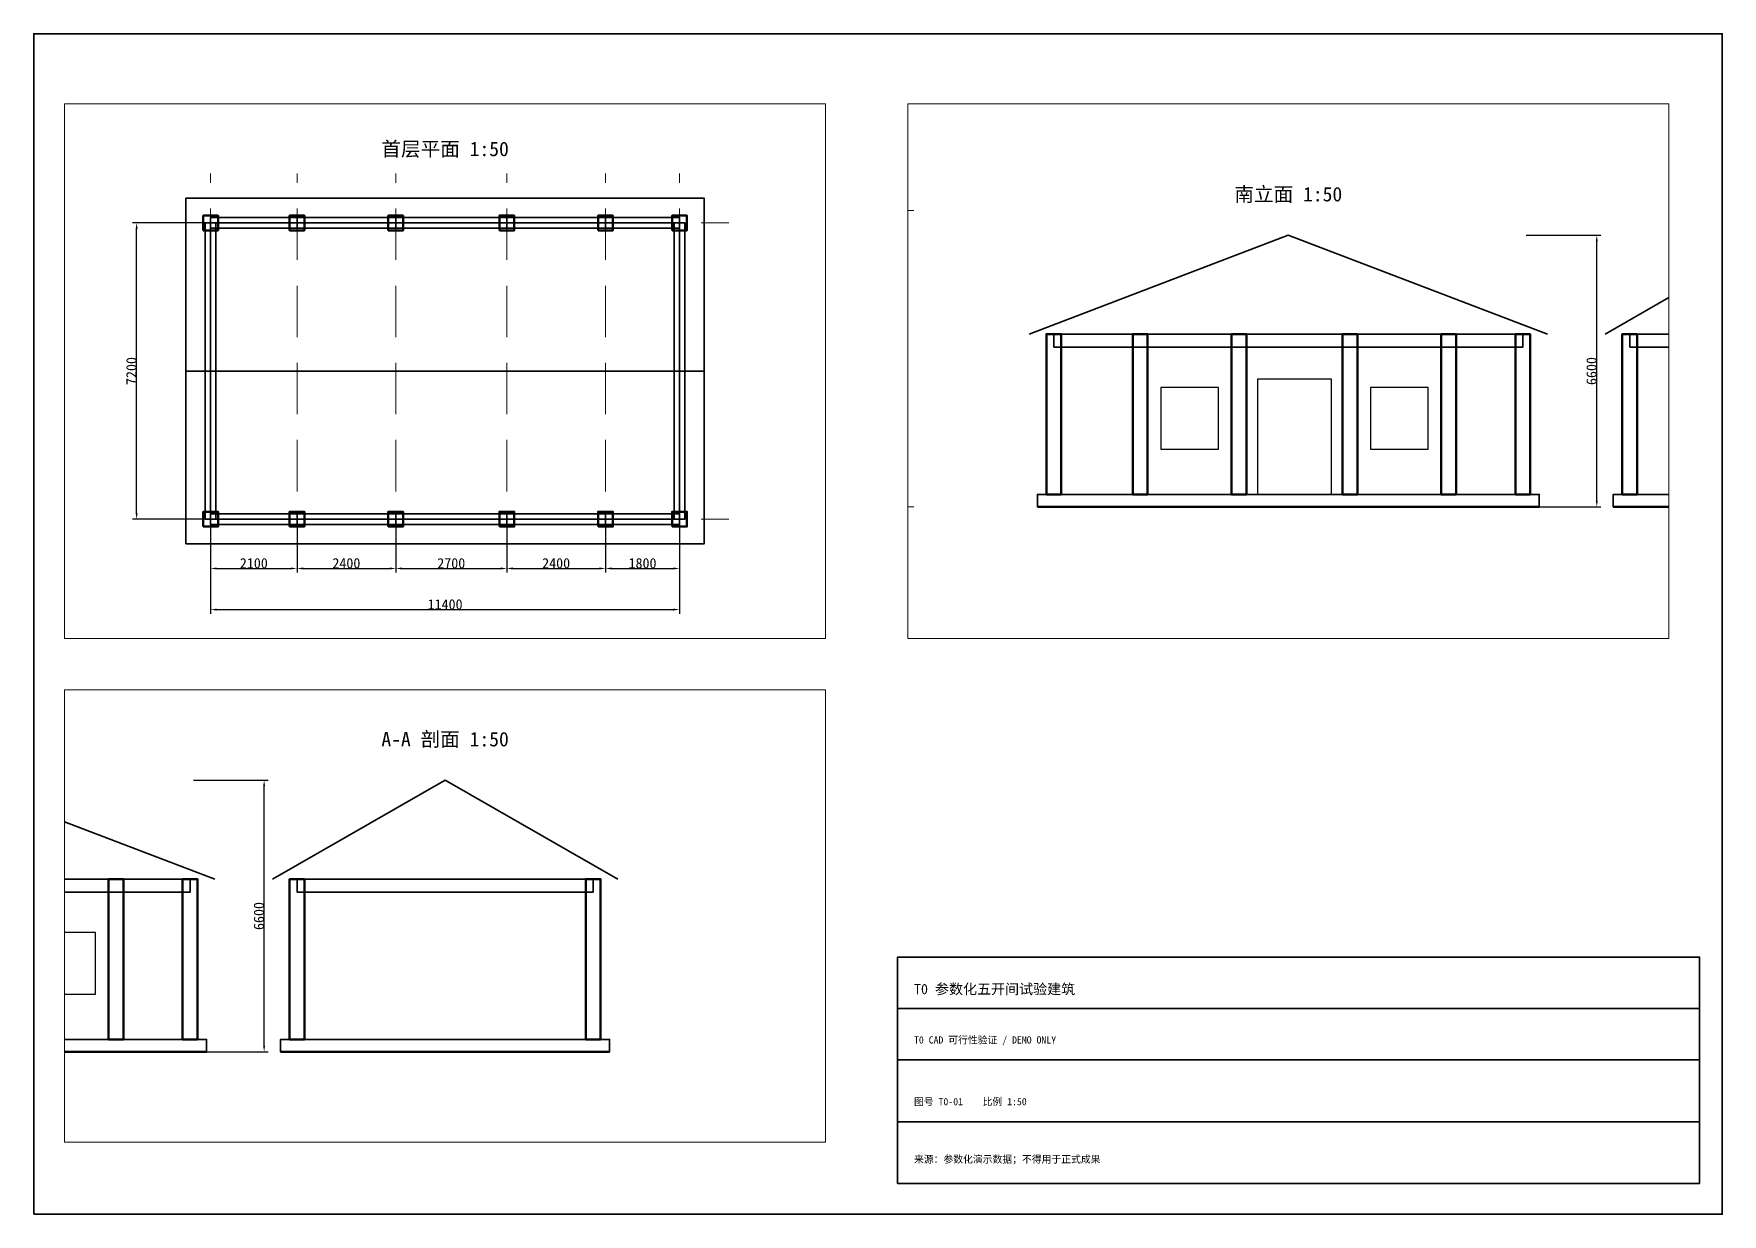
# Paper-space layout 'A1-T0' of a CAD drawing. Header units: millimetres. Extents: x 10 to 831, y 10 to 584.
# The model-space entities are those that its viewports show. They can reach past a viewport. Long polylines and large blocks are cut down to what shows.
import ezdxf
from ezdxf.enums import TextEntityAlignment as Align

# ---------------------------------------------------------------- set-up
doc = ezdxf.new("R2010")
doc.units = ezdxf.units.MM
doc.linetypes.add('DASHED', pattern=[0.75, 0.5, -0.25])
for name, color, linetype, lineweight in [('A-BEAM', 30, 'CONTINUOUS', 35), ('A-COLS', 1, 'CONTINUOUS', 50), ('A-GRID', 3, 'DASHED', 18), ('A-GROUND', 7, 'CONTINUOUS', 50), ('A-OPEN', 4, 'CONTINUOUS', 25), ('A-ROOF', 8, 'CONTINUOUS', 35), ('A-TEXT', 7, 'CONTINUOUS', 18), ('A-TITLE', 7, 'CONTINUOUS', 35), ('A-WALL', 7, 'CONTINUOUS', 35)]:
    doc.layers.add(name, color=color, linetype=linetype, lineweight=lineweight)
doc.styles.add('GUJIAN_CN', font='simhei.ttf')
doc.dimstyles.new('GUJIAN_100', dxfattribs={"dimtxt": 250, "dimasz": 150, "dimexe": 100, "dimexo": 80, "dimtad": 1, "dimdec": 0, "dimtxsty": 'GUJIAN_CN', "dimcen": 2.5, "dimazin": 3, "dimtfac": 1, "dimtmove": 0, "dimatfit": 3})

msp = doc.modelspace()

# ---------------------------------------------------------------- linework, layer by layer
at = {"layer": 'A-BEAM'}
for points in [[(-130, 0), (130, 0), (130, 7200), (-130, 7200)], [(0, 7070), (2100, 7070), (2100, 7330), (0, 7330)], [(2100, 7070), (4500, 7070), (4500, 7330), (2100, 7330)], [(4500, 7070), (7200, 7070), (7200, 7330), (4500, 7330)], [(7200, 7070), (9600, 7070), (9600, 7330), (7200, 7330)], [(9600, 7070), (11400, 7070), (11400, 7330), (9600, 7330)], [(11270, 0), (11530, 0), (11530, 7200), (11270, 7200)], [(16000, 3880), (27400, 3880), (27400, 4200), (16000, 4200)], [(30000, 3880), (37200, 3880), (37200, 4200), (30000, 4200)], [(0, -130), (2100, -130), (2100, 130), (0, 130)], [(2100, -130), (4500, -130), (4500, 130), (2100, 130)], [(4500, -130), (7200, -130), (7200, 130), (4500, 130)], [(7200, -130), (9600, -130), (9600, 130), (7200, 130)], [(9600, -130), (11400, -130), (11400, 130), (9600, 130)]]:
    msp.add_lwpolyline(points, close=True, dxfattribs=at)
at = {"layer": 'A-COLS'}
for points in [[(-180, 7020), (180, 7020), (180, 7380), (-180, 7380)], [(1920, 7020), (2280, 7020), (2280, 7380), (1920, 7380)], [(4320, 7020), (4680, 7020), (4680, 7380), (4320, 7380)], [(7020, 7020), (7380, 7020), (7380, 7380), (7020, 7380)], [(9420, 7020), (9780, 7020), (9780, 7380), (9420, 7380)], [(11220, 7020), (11580, 7020), (11580, 7380), (11220, 7380)], [(15820, 300), (16180, 300), (16180, 4200), (15820, 4200)], [(17920, 300), (18280, 300), (18280, 4200), (17920, 4200)], [(20320, 300), (20680, 300), (20680, 4200), (20320, 4200)], [(23020, 300), (23380, 300), (23380, 4200), (23020, 4200)], [(25420, 300), (25780, 300), (25780, 4200), (25420, 4200)], [(27220, 300), (27580, 300), (27580, 4200), (27220, 4200)], [(29820, 300), (30180, 300), (30180, 4200), (29820, 4200)], [(37020, 300), (37380, 300), (37380, 4200), (37020, 4200)], [(-180, -180), (180, -180), (180, 180), (-180, 180)], [(1920, -180), (2280, -180), (2280, 180), (1920, 180)], [(4320, -180), (4680, -180), (4680, 180), (4320, 180)], [(7020, -180), (7380, -180), (7380, 180), (7020, 180)], [(9420, -180), (9780, -180), (9780, 180), (9420, 180)], [(11220, -180), (11580, -180), (11580, 180), (11220, 180)]]:
    msp.add_lwpolyline(points, close=True, dxfattribs=at)
at = {"layer": 'A-GRID'}
for points in [[(0, -1200), (0, 8400)], [(2100, -1200), (2100, 8400)], [(4500, -1200), (4500, 8400)], [(7200, -1200), (7200, 8400)], [(9600, -1200), (9600, 8400)], [(11400, -1200), (11400, 8400)], [(-1200, 7200), (12600, 7200)], [(-1200, 0), (12600, 0)]]:
    msp.add_lwpolyline(points, dxfattribs=at)
at = {"layer": 'A-GROUND'}
for points in [[(15600, 0), (27800, 0)], [(29600, 0), (37600, 0)]]:
    msp.add_lwpolyline(points, dxfattribs=at)
at = {"layer": 'A-OPEN'}
for points in [[(18600, 1400), (20000, 1400), (20000, 2900), (18600, 2900)], [(20950, 300), (22750, 300), (22750, 3100), (20950, 3100)], [(23700, 1400), (25100, 1400), (25100, 2900), (23700, 2900)]]:
    msp.add_lwpolyline(points, close=True, dxfattribs=at)
for points in [[(2600, 0), (4000, 0)], [(4950, 0), (6750, 0)], [(7700, 0), (9100, 0)]]:
    msp.add_lwpolyline(points, dxfattribs=at)
at = {"layer": 'A-ROOF'}
msp.add_lwpolyline([(-600, -600), (12000, -600), (12000, 7800), (-600, 7800)], close=True, dxfattribs=at)
for points in [[(15400, 4200), (21700, 6600), (28000, 4200)], [(29400, 4200), (33600, 6600)], [(33600, 6600), (37800, 4200)], [(-600, 3600), (12000, 3600)]]:
    msp.add_lwpolyline(points, dxfattribs=at)
at = {"layer": 'A-WALL'}
for points in [[(0, 0), (11400, 0), (11400, 7200), (0, 7200)], [(15600, 0), (27800, 0), (27800, 300), (15600, 300)], [(29600, 0), (37600, 0), (37600, 300), (29600, 300)]]:
    msp.add_lwpolyline(points, close=True, dxfattribs=at)

# ---------------------------------------------------------------- texts
at = {"layer": 'A-TEXT', "style": 'GUJIAN_CN'}
for s, p in [('首层平面 1:50', (5700, 9000)), ('南立面 1:50', (21700, 7600)), ('A-A 剖面 1:50', (33600, 7600))]:
    msp.add_text(s, height=350, dxfattribs=at).set_placement(p, align=Align.MIDDLE_CENTER)

# ---------------------------------------------------------------- dimensions: what is measured, and where the dimension line sits
for base, p1, p2 in [((-1800, 0), (0, 0), (0, 7200)), ((29200, 0), (27400, 0), (27400, 6600))]:
    msp.add_linear_dim(base=base, p1=p1, p2=p2, angle=90, dimstyle='GUJIAN_100', override={"dimtad": 1}).render()
for base, p1, p2 in [((0, -1200), (0, 0), (2100, 0)), ((0, -2200), (0, 0), (11400, 0)), ((2100, -1200), (2100, 0), (4500, 0)), ((4500, -1200), (4500, 0), (7200, 0)), ((7200, -1200), (7200, 0), (9600, 0)), ((9600, -1200), (9600, 0), (11400, 0))]:
    msp.add_linear_dim(base=base, p1=p1, p2=p2, dimstyle='GUJIAN_100', override={"dimtad": 1}).render()

psp = doc.layouts.new('A1-T0')

# ---------------------------------------------------------------- linework, layer by layer
at = {"layer": 'A-TITLE'}
for p, q in [((430, 110), (820, 110)), ((430, 85), (820, 85)), ((430, 55), (820, 55))]:
    psp.add_line(p, q, dxfattribs=at)
for points in [[(10, 10), (831, 10), (831, 584), (10, 584)], [(430, 25), (820, 25), (820, 135), (430, 135)]]:
    psp.add_lwpolyline(points, close=True, dxfattribs=at)

# ---------------------------------------------------------------- texts
at = {"layer": 'A-TEXT', "style": 'GUJIAN_CN'}
for s, height, p in [('T0 参数化五开间试验建筑', 5, (438, 117)), ('T0 CAD 可行性验证 / DEMO ONLY', 3.5, (438, 93)), ('图号 T0-01    比例 1:50', 3.5, (438, 63)), ('来源：参数化演示数据；不得用于正式成果', 3.5, (438, 35))]:
    psp.add_text(s, height=height, dxfattribs=at).set_placement(p)

# ---------------------------------------------------------------- viewports
at = {"layer": 'VIEWPORTS'}
psp.add_viewport(center=(210, 420), size=(370, 260), view_center_point=(5700, 3600), view_height=13000, dxfattribs=at)
for center, size, view_center_point, view_height, status in [((620, 420), (370, 260), (21700, 3300), 13000, 3), ((210, 155), (370, 220), (33600, 3300), 11000, 4)]:
    psp.add_viewport(center=center, size=size, view_center_point=view_center_point, view_height=view_height, status=status, dxfattribs=at)

doc.saveas('drawing.dxf')
